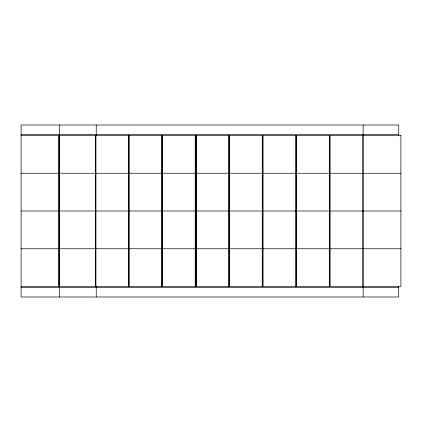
<?xml version="1.0" encoding="UTF-8"?>
<svg xmlns="http://www.w3.org/2000/svg" width="422" height="422" viewBox="0 0 422 422"><rect width="100%" height="100%" fill="white"/><g stroke="black" fill="none" stroke-linecap="round" stroke-linejoin="round"><path stroke-width="0.63" d="M21.1 134.555L398.711 134.555M21.1 135.509L58.848 135.509L58.848 286.491L21.1 286.491M21.1 173.252L58.848 173.252M59.064 173.252L95.699 173.252M95.91 173.252L128.937 173.252M129.032 173.252L162.053 173.252M162.528 173.252L195.555 173.252M196.061 173.252L229.088 173.252M229.563 173.252L262.589 173.252M263.096 173.252L296.123 173.252M296.597 173.252L329.619 173.252M330.131 173.252L400.9 173.252M21.1 211L58.848 211M59.064 211L95.699 211M95.91 211L128.937 211M129.032 211L162.053 211M162.528 211L195.555 211M196.061 211L229.088 211M229.563 211L262.589 211M263.096 211L296.123 211M296.597 211L329.619 211M330.131 211L400.9 211M21.1 248.748L58.848 248.748M59.064 248.748L95.699 248.748M95.91 248.748L128.937 248.748M129.032 248.748L162.053 248.748M162.528 248.748L195.555 248.748M196.061 248.748L229.088 248.748M229.563 248.748L262.589 248.748M263.096 248.748L296.123 248.748M296.597 248.748L329.619 248.748M330.131 248.748L400.9 248.748M21.1 287.445L398.711 287.445M398.711 135.868L398.711 124.996L21.1 124.996L21.1 297.004L398.711 297.004L398.711 286.132M363.152 124.996L363.152 297.004M362.82 135.509L362.82 286.491M329.287 135.509L329.287 286.491M295.785 135.509L295.785 286.491M262.252 135.509L262.252 286.491M228.75 135.509L228.75 286.491M196.399 135.509L196.399 286.491M195.217 135.509L195.217 286.491M161.721 135.509L161.721 286.491M128.599 135.509L128.599 286.491M96.248 124.996L96.248 135.868M96.248 286.132L96.248 297.004M95.525 135.509L95.525 286.491M59.323 124.996L59.323 135.868M59.323 286.132L59.323 297.004M59.238 135.509L59.238 286.491M95.699 135.509L59.064 135.509L59.064 286.491L95.699 286.491L95.699 135.509M128.937 135.509L95.91 135.509L95.91 286.491L128.937 286.491L128.937 135.509M162.053 135.509L129.032 135.509L129.032 286.491L162.053 286.491L162.053 135.509M195.555 135.509L162.528 135.509L162.528 286.491L195.555 286.491L195.555 135.509M229.088 135.509L196.061 135.509L196.061 286.491L229.088 286.491L229.088 135.509M262.589 135.509L229.563 135.509L229.563 286.491L262.589 286.491L262.589 135.509M296.123 135.509L263.096 135.509L263.096 286.491L296.123 286.491L296.123 135.509M329.619 135.509L296.597 135.509L296.597 286.491L329.619 286.491L329.619 135.509M400.9 135.509L330.131 135.509L330.131 286.491L400.9 286.491L400.9 135.509"/></g></svg>
